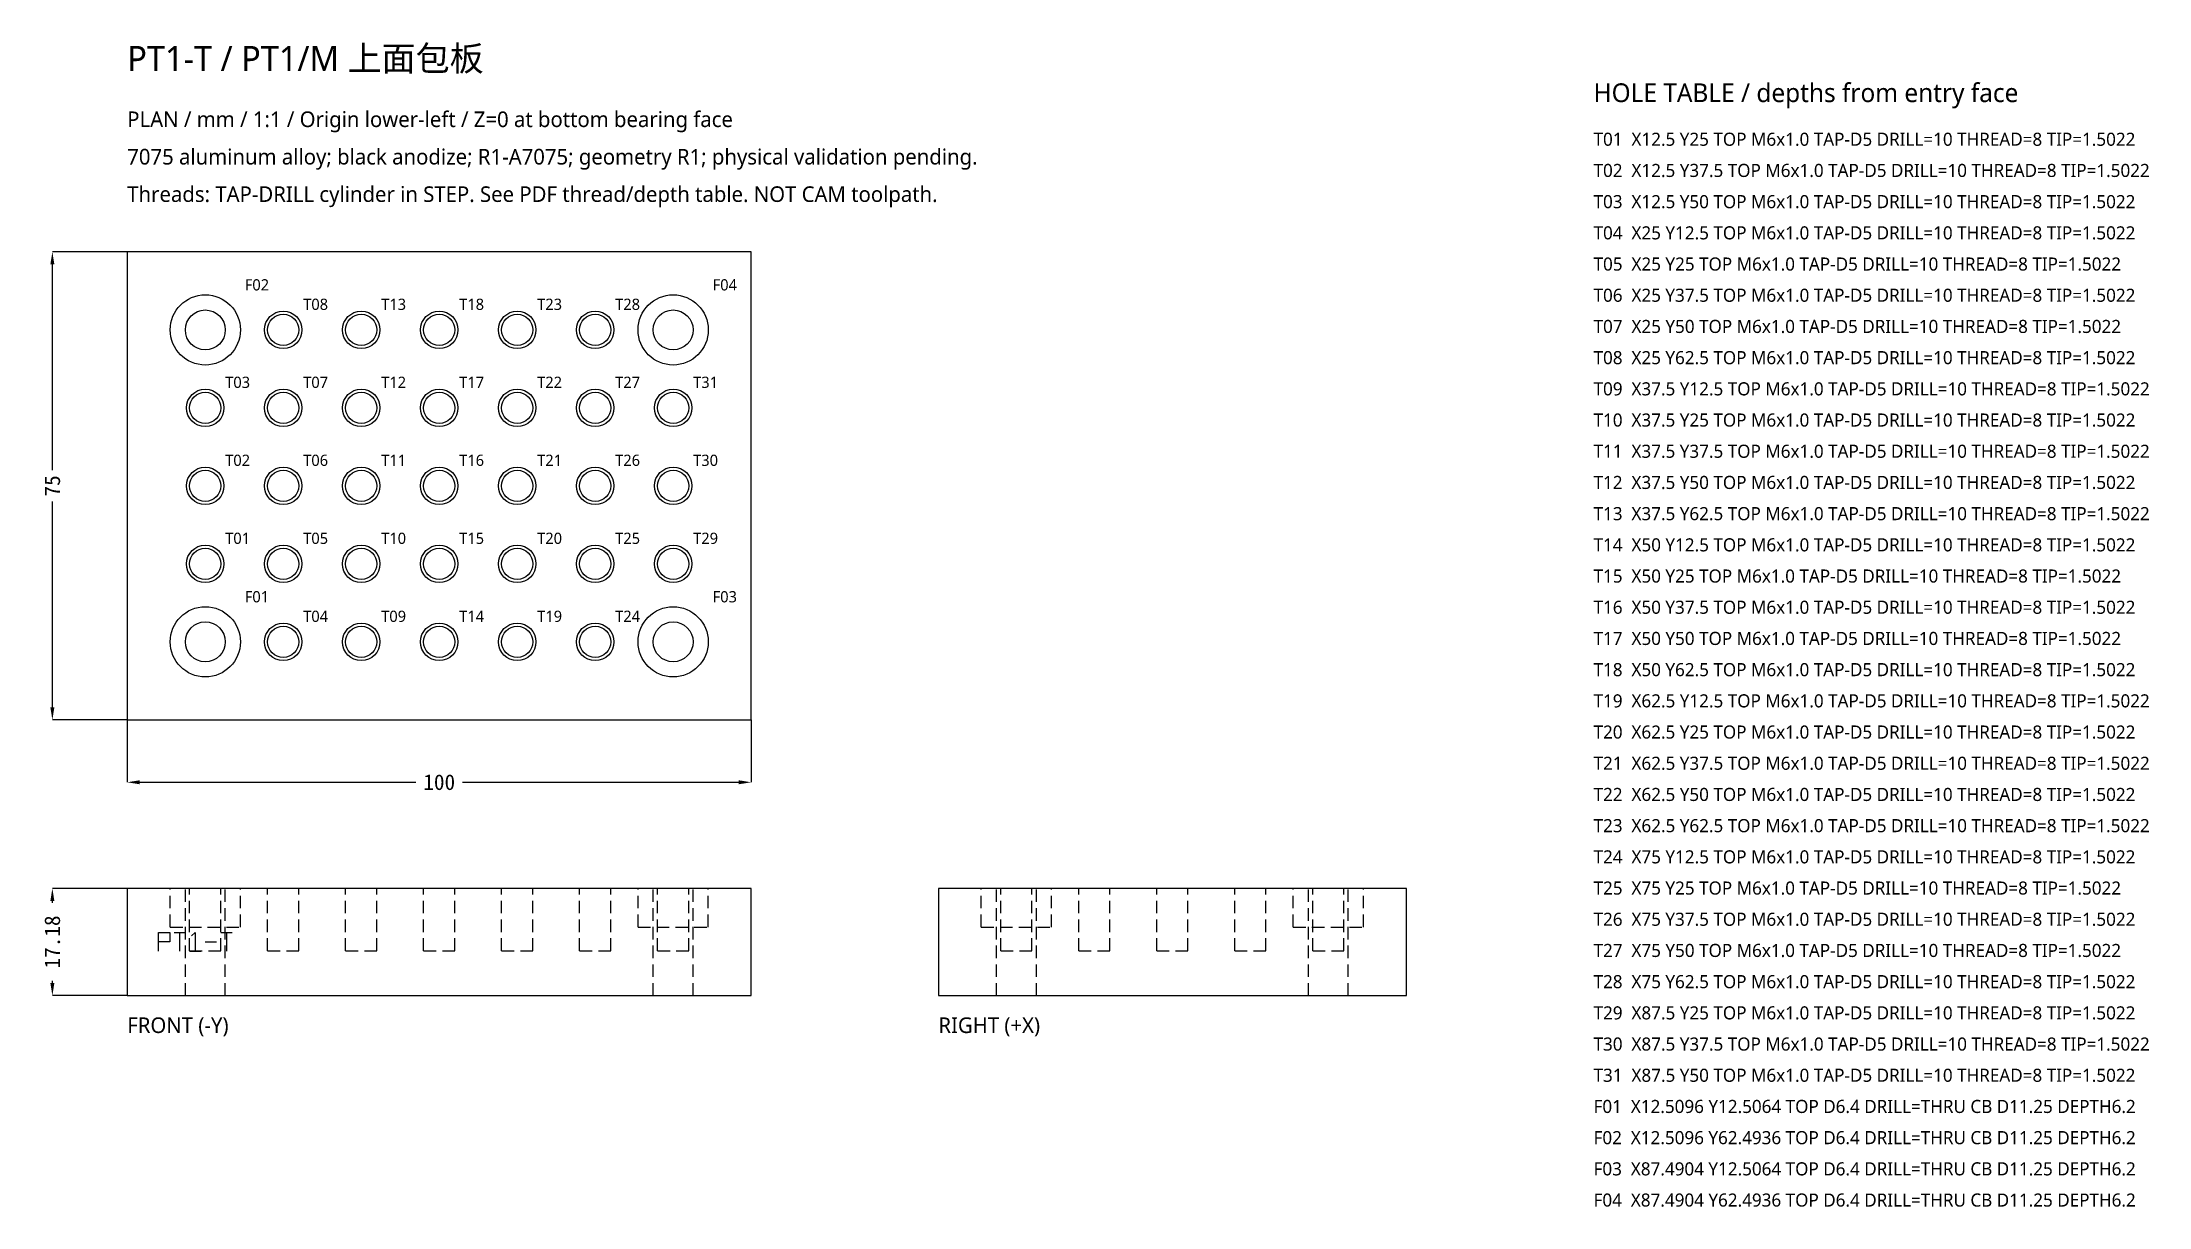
# Model space of a CAD drawing. Header units: millimetres. Extents: x -14 to 324, y -78 to 109.
import ezdxf

# ---------------------------------------------------------------- set-up
doc = ezdxf.new("R2010")
doc.units = ezdxf.units.MM
doc.linetypes.add('ZZHIDDEN', pattern=[3, 2, -1])
for name, color, linetype in [('COUNTERBORE', 4, 'Continuous'), ('DIMENSIONS', 3, 'Continuous'), ('ENGRAVING', 5, 'Continuous'), ('HIDDEN', 8, 'ZZHIDDEN'), ('NOTES', 7, 'Continuous'), ('OUTLINE', 7, 'Continuous'), ('THREAD_NOMINAL', 8, 'Continuous'), ('TOP_HOLES', 7, 'Continuous')]:
    doc.layers.add(name, color=color, linetype=linetype)
doc.styles.add('MSYH', font='msyh.ttc')
doc.dimstyles.get("Standard").update_dxf_attribs({"dimtxt": 2.5, "dimasz": 2.5, "dimexe": 1.25, "dimexo": 0.625, "dimtad": 1, "dimcen": 2.5, "dimazin": 3, "dimtfac": 1, "dimtmove": 0, "dimatfit": 3})

# ---------------------------------------------------------------- blocks, each defined once
blk = doc.blocks.new('_CLOSEDFILLED')
at = {"color": 0, "linetype": 'BYBLOCK'}
blk.add_solid([(-1, 0.16), (0, 0), (-1, -0.16)], dxfattribs=at)
blk = doc.blocks.new('*D1')
at = {"color": 3}
for p, q in [((0, 0), (0, -10)), ((100, 0), (100, -10)), ((2, -10), (46.25, -10)), ((53.75, -10), (98, -10))]:
    blk.add_line(p, q, dxfattribs=at)
at = {"layer": 'Defpoints'}
for p in [(0, 0), (100, 0), (0, -10)]:
    blk.add_point(p, dxfattribs=at)
at = {"layer": 'DIMENSIONS', "color": 3, "xscale": 2, "yscale": 2, "rotation": 180}
blk.add_blockref('_CLOSEDFILLED', (0, -10), dxfattribs=at)
at = {"layer": 'DIMENSIONS', "color": 3, "xscale": 2, "yscale": 2}
blk.add_blockref('_CLOSEDFILLED', (100, -10), dxfattribs=at)
at = {"layer": 'DIMENSIONS', "color": 3, "insert": (50, -10), "char_height": 2.5, "attachment_point": 5}
blk.add_mtext('100', dxfattribs=at)
blk = doc.blocks.new('*D2')
at = {"color": 3}
for p, q in [((0, 75), (-12, 75)), ((-12, 40), (-12, 73)), ((-12, 2), (-12, 35)), ((0, 0), (-12, 0))]:
    blk.add_line(p, q, dxfattribs=at)
at = {"layer": 'Defpoints'}
for p in [(0, 75), (-12, 0), (0, 0)]:
    blk.add_point(p, dxfattribs=at)
at = {"layer": 'DIMENSIONS', "color": 3, "xscale": 2, "yscale": 2}
for p, rotation in [((-12, 75), 90), ((-12, 0), 270)]:
    blk.add_blockref('_CLOSEDFILLED', p, dxfattribs=dict(at, rotation=rotation))
at = {"layer": 'DIMENSIONS', "color": 3, "insert": (-12, 37.5), "char_height": 2.5, "attachment_point": 5, "rotation": 90}
blk.add_mtext('75', dxfattribs=at)
blk = doc.blocks.new('*D3')
at = {"color": 3}
for p, q in [((0, -27), (-12, -27)), ((-12, -29.34), (-12, -29)), ((-12, -42.18), (-12, -41.84)), ((0, -44.18), (-12, -44.18))]:
    blk.add_line(p, q, dxfattribs=at)
at = {"layer": 'Defpoints'}
for p in [(0, -27), (-12, -44.18), (0, -44.18)]:
    blk.add_point(p, dxfattribs=at)
at = {"layer": 'DIMENSIONS', "color": 3, "xscale": 2, "yscale": 2}
for p, rotation in [((-12, -27), 90), ((-12, -44.18), 270)]:
    blk.add_blockref('_CLOSEDFILLED', p, dxfattribs=dict(at, rotation=rotation))
at = {"layer": 'DIMENSIONS', "color": 3, "insert": (-12, -35.59), "char_height": 2.5, "attachment_point": 5, "rotation": 90}
blk.add_mtext('17.18', dxfattribs=at)

msp = doc.modelspace()

# ---------------------------------------------------------------- linework, layer by layer
at = {"layer": 'COUNTERBORE'}
for centre in [(12.5096, 62.4936), (87.4904, 62.4936), (12.5096, 12.5064), (87.4904, 12.5064)]:
    msp.add_circle(centre, 5.625, dxfattribs=at)
at = {"layer": 'ENGRAVING'}
for p, q in [((5, -37.09), (5, -34.09)), ((5, -34.09), (6.8, -34.09)), ((6.8, -35.59), (5, -35.59)), ((6.8, -34.09), (6.8, -35.59)), ((7.5, -34.09), (9.3, -34.09)), ((8.4, -34.09), (8.4, -37.09)), ((10, -37.09), (11.8, -37.09)), ((10.3, -34.59), (10.9, -34.09)), ((10.9, -34.09), (10.9, -37.09)), ((12.5, -35.59), (14.3, -35.59)), ((15, -34.09), (16.8, -34.09)), ((15.9, -34.09), (15.9, -37.09))]:
    msp.add_line(p, q, dxfattribs=at)
at = {"layer": 'HIDDEN'}
for p, q in [((6.8846, -33.2), (6.8846, -27)), ((9.3096, -44.18), (9.3096, -27)), ((10, -37), (10, -27)), ((15, -37), (15, -27)), ((15.7096, -44.18), (15.7096, -27)), ((18.1346, -33.2), (18.1346, -27)), ((22.5, -37), (22.5, -27)), ((27.5, -37), (27.5, -27)), ((35, -37), (35, -27)), ((40, -37), (40, -27)), ((47.5, -37), (47.5, -27)), ((52.5, -37), (52.5, -27)), ((60, -37), (60, -27)), ((65, -37), (65, -27)), ((72.5, -37), (72.5, -27)), ((77.5, -37), (77.5, -27)), ((81.8654, -33.2), (81.8654, -27)), ((84.2904, -44.18), (84.2904, -27)), ((85, -37), (85, -27)), ((90, -37), (90, -27)), ((90.6904, -44.18), (90.6904, -27)), ((93.1154, -33.2), (93.1154, -27)), ((136.8814, -33.2), (136.8814, -27)), ((139.3064, -44.18), (139.3064, -27)), ((140, -37), (140, -27)), ((145, -37), (145, -27)), ((145.7064, -44.18), (145.7064, -27)), ((148.1314, -33.2), (148.1314, -27)), ((152.5, -37), (152.5, -27)), ((157.5, -37), (157.5, -27)), ((165, -37), (165, -27)), ((170, -37), (170, -27)), ((177.5, -37), (177.5, -27)), ((182.5, -37), (182.5, -27)), ((186.8686, -33.2), (186.8686, -27)), ((189.2936, -44.18), (189.2936, -27)), ((190, -37), (190, -27)), ((195, -37), (195, -27)), ((195.6936, -44.18), (195.6936, -27)), ((198.1186, -33.2), (198.1186, -27)), ((6.8846, -33.2), (18.1346, -33.2)), ((81.8654, -33.2), (93.1154, -33.2)), ((136.8814, -33.2), (148.1314, -33.2)), ((186.8686, -33.2), (198.1186, -33.2)), ((10, -37), (15, -37)), ((22.5, -37), (27.5, -37)), ((35, -37), (40, -37)), ((47.5, -37), (52.5, -37)), ((60, -37), (65, -37)), ((72.5, -37), (77.5, -37)), ((85, -37), (90, -37)), ((140, -37), (145, -37)), ((152.5, -37), (157.5, -37)), ((165, -37), (170, -37)), ((177.5, -37), (182.5, -37)), ((190, -37), (195, -37))]:
    msp.add_line(p, q, dxfattribs=at)
at = {"layer": 'OUTLINE'}
for points in [[(0, 0), (100, 0), (100, 75), (0, 75)], [(0, -44.18), (100, -44.18), (100, -27), (0, -27)], [(130, -44.18), (205, -44.18), (205, -27), (130, -27)]]:
    msp.add_lwpolyline(points, close=True, dxfattribs=at)
at = {"layer": 'THREAD_NOMINAL'}
for centre in [(25, 62.5), (37.5, 62.5), (50, 62.5), (62.5, 62.5), (75, 62.5), (12.5, 50), (25, 50), (37.5, 50), (50, 50), (62.5, 50), (75, 50), (87.5, 50), (12.5, 37.5), (25, 37.5), (37.5, 37.5), (50, 37.5), (62.5, 37.5), (75, 37.5), (87.5, 37.5), (12.5, 25), (25, 25), (37.5, 25), (50, 25), (62.5, 25), (75, 25), (87.5, 25), (25, 12.5), (37.5, 12.5), (50, 12.5), (62.5, 12.5), (75, 12.5)]:
    msp.add_circle(centre, 3, dxfattribs=at)
at = {"layer": 'TOP_HOLES'}
for centre, radius in [((12.5096, 62.4936), 3.2), ((25, 62.5), 2.5), ((37.5, 62.5), 2.5), ((50, 62.5), 2.5), ((62.5, 62.5), 2.5), ((75, 62.5), 2.5), ((87.4904, 62.4936), 3.2), ((12.5, 50), 2.5), ((25, 50), 2.5), ((37.5, 50), 2.5), ((50, 50), 2.5), ((62.5, 50), 2.5), ((75, 50), 2.5), ((87.5, 50), 2.5), ((12.5, 37.5), 2.5), ((25, 37.5), 2.5), ((37.5, 37.5), 2.5), ((50, 37.5), 2.5), ((62.5, 37.5), 2.5), ((75, 37.5), 2.5), ((87.5, 37.5), 2.5), ((12.5, 25), 2.5), ((25, 25), 2.5), ((37.5, 25), 2.5), ((50, 25), 2.5), ((62.5, 25), 2.5), ((75, 25), 2.5), ((87.5, 25), 2.5), ((12.5096, 12.5064), 3.2), ((25, 12.5), 2.5), ((37.5, 12.5), 2.5), ((50, 12.5), 2.5), ((62.5, 12.5), 2.5), ((75, 12.5), 2.5), ((87.4904, 12.5064), 3.2)]:
    msp.add_circle(centre, radius, dxfattribs=at)

# ---------------------------------------------------------------- texts
at = {"layer": 'NOTES', "style": 'MSYH'}
for s, height, p in [('PT1-T / PT1/M 上面包板', 4, (0, 104)), ('HOLE TABLE / depths from entry face', 3, (235, 99)), ('PLAN / mm / 1:1 / Origin lower-left / Z=0 at bottom bearing face', 2.5, (0, 95)), ('7075 aluminum alloy; black anodize; R1-A7075; geometry R1; physical validation pending.', 2.5, (0, 89)), ('T01  X12.5 Y25 TOP M6x1.0 TAP-D5 DRILL=10 THREAD=8 TIP=1.5022', 2.1, (235, 92)), ('T02  X12.5 Y37.5 TOP M6x1.0 TAP-D5 DRILL=10 THREAD=8 TIP=1.5022', 2.1, (235, 87)), ('Threads: TAP-DRILL cylinder in STEP. See PDF thread/depth table. NOT CAM toolpath.', 2.5, (0, 83)), ('T03  X12.5 Y50 TOP M6x1.0 TAP-D5 DRILL=10 THREAD=8 TIP=1.5022', 2.1, (235, 82)), ('T04  X25 Y12.5 TOP M6x1.0 TAP-D5 DRILL=10 THREAD=8 TIP=1.5022', 2.1, (235, 77)), ('T05  X25 Y25 TOP M6x1.0 TAP-D5 DRILL=10 THREAD=8 TIP=1.5022', 2.1, (235, 72)), ('T06  X25 Y37.5 TOP M6x1.0 TAP-D5 DRILL=10 THREAD=8 TIP=1.5022', 2.1, (235, 67)), ('T07  X25 Y50 TOP M6x1.0 TAP-D5 DRILL=10 THREAD=8 TIP=1.5022', 2.1, (235, 62)), ('T08  X25 Y62.5 TOP M6x1.0 TAP-D5 DRILL=10 THREAD=8 TIP=1.5022', 2.1, (235, 57)), ('T09  X37.5 Y12.5 TOP M6x1.0 TAP-D5 DRILL=10 THREAD=8 TIP=1.5022', 2.1, (235, 52)), ('T10  X37.5 Y25 TOP M6x1.0 TAP-D5 DRILL=10 THREAD=8 TIP=1.5022', 2.1, (235, 47)), ('T11  X37.5 Y37.5 TOP M6x1.0 TAP-D5 DRILL=10 THREAD=8 TIP=1.5022', 2.1, (235, 42)), ('T12  X37.5 Y50 TOP M6x1.0 TAP-D5 DRILL=10 THREAD=8 TIP=1.5022', 2.1, (235, 37)), ('T13  X37.5 Y62.5 TOP M6x1.0 TAP-D5 DRILL=10 THREAD=8 TIP=1.5022', 2.1, (235, 32)), ('T14  X50 Y12.5 TOP M6x1.0 TAP-D5 DRILL=10 THREAD=8 TIP=1.5022', 2.1, (235, 27)), ('T15  X50 Y25 TOP M6x1.0 TAP-D5 DRILL=10 THREAD=8 TIP=1.5022', 2.1, (235, 22)), ('T16  X50 Y37.5 TOP M6x1.0 TAP-D5 DRILL=10 THREAD=8 TIP=1.5022', 2.1, (235, 17)), ('T17  X50 Y50 TOP M6x1.0 TAP-D5 DRILL=10 THREAD=8 TIP=1.5022', 2.1, (235, 12)), ('T18  X50 Y62.5 TOP M6x1.0 TAP-D5 DRILL=10 THREAD=8 TIP=1.5022', 2.1, (235, 7)), ('T19  X62.5 Y12.5 TOP M6x1.0 TAP-D5 DRILL=10 THREAD=8 TIP=1.5022', 2.1, (235, 2)), ('T20  X62.5 Y25 TOP M6x1.0 TAP-D5 DRILL=10 THREAD=8 TIP=1.5022', 2.1, (235, -3)), ('T21  X62.5 Y37.5 TOP M6x1.0 TAP-D5 DRILL=10 THREAD=8 TIP=1.5022', 2.1, (235, -8)), ('T22  X62.5 Y50 TOP M6x1.0 TAP-D5 DRILL=10 THREAD=8 TIP=1.5022', 2.1, (235, -13)), ('T23  X62.5 Y62.5 TOP M6x1.0 TAP-D5 DRILL=10 THREAD=8 TIP=1.5022', 2.1, (235, -18)), ('T24  X75 Y12.5 TOP M6x1.0 TAP-D5 DRILL=10 THREAD=8 TIP=1.5022', 2.1, (235, -23)), ('T25  X75 Y25 TOP M6x1.0 TAP-D5 DRILL=10 THREAD=8 TIP=1.5022', 2.1, (235, -28)), ('T26  X75 Y37.5 TOP M6x1.0 TAP-D5 DRILL=10 THREAD=8 TIP=1.5022', 2.1, (235, -33)), ('T27  X75 Y50 TOP M6x1.0 TAP-D5 DRILL=10 THREAD=8 TIP=1.5022', 2.1, (235, -38)), ('T28  X75 Y62.5 TOP M6x1.0 TAP-D5 DRILL=10 THREAD=8 TIP=1.5022', 2.1, (235, -43)), ('T29  X87.5 Y25 TOP M6x1.0 TAP-D5 DRILL=10 THREAD=8 TIP=1.5022', 2.1, (235, -48)), ('FRONT (-Y)', 2.5, (0, -50.18)), ('RIGHT (+X)', 2.5, (130, -50.18)), ('T30  X87.5 Y37.5 TOP M6x1.0 TAP-D5 DRILL=10 THREAD=8 TIP=1.5022', 2.1, (235, -53)), ('T31  X87.5 Y50 TOP M6x1.0 TAP-D5 DRILL=10 THREAD=8 TIP=1.5022', 2.1, (235, -58)), ('F01  X12.5096 Y12.5064 TOP D6.4 DRILL=THRU CB D11.25 DEPTH6.2', 2.1, (235, -63)), ('F02  X12.5096 Y62.4936 TOP D6.4 DRILL=THRU CB D11.25 DEPTH6.2', 2.1, (235, -68)), ('F03  X87.4904 Y12.5064 TOP D6.4 DRILL=THRU CB D11.25 DEPTH6.2', 2.1, (235, -73)), ('F04  X87.4904 Y62.4936 TOP D6.4 DRILL=THRU CB D11.25 DEPTH6.2', 2.1, (235, -78))]:
    msp.add_text(s, height=height, dxfattribs=at).set_placement(p)
at = {"layer": 'TOP_HOLES', "style": 'MSYH'}
for s, p in [('F02', (18.8346, 68.8186)), ('F04', (93.8154, 68.8186)), ('T08', (28.2, 65.7)), ('T13', (40.7, 65.7)), ('T18', (53.2, 65.7)), ('T23', (65.7, 65.7)), ('T28', (78.2, 65.7)), ('T03', (15.7, 53.2)), ('T07', (28.2, 53.2)), ('T12', (40.7, 53.2)), ('T17', (53.2, 53.2)), ('T22', (65.7, 53.2)), ('T27', (78.2, 53.2)), ('T31', (90.7, 53.2)), ('T02', (15.7, 40.7)), ('T06', (28.2, 40.7)), ('T11', (40.7, 40.7)), ('T16', (53.2, 40.7)), ('T21', (65.7, 40.7)), ('T26', (78.2, 40.7)), ('T30', (90.7, 40.7)), ('T01', (15.7, 28.2)), ('T05', (28.2, 28.2)), ('T10', (40.7, 28.2)), ('T15', (53.2, 28.2)), ('T20', (65.7, 28.2)), ('T25', (78.2, 28.2)), ('T29', (90.7, 28.2)), ('F01', (18.8346, 18.8314)), ('F03', (93.8154, 18.8314)), ('T04', (28.2, 15.7)), ('T09', (40.7, 15.7)), ('T14', (53.2, 15.7)), ('T19', (65.7, 15.7)), ('T24', (78.2, 15.7))]:
    msp.add_text(s, height=1.8, dxfattribs=at).set_placement(p)

# ---------------------------------------------------------------- dimensions: what is measured, and where the dimension line sits
at = {"layer": 'DIMENSIONS'}
for base, p1, p2, picture, middle in [((-12, 0), (0, 0), (0, 75), '*D2', (-12, 37.5)), ((-12, -44.18), (0, -44.18), (0, -27), '*D3', (-12, -35.59))]:
    dim = msp.add_linear_dim(base=base, p1=p1, p2=p2, angle=90, dimstyle='Standard', override={"dimtxt": 2.5, "dimasz": 2, "dimdec": 4, "dimdsep": 46, "dimclrd": 3, "dimclre": 3, "dimclrt": 3}, dxfattribs=at)
    dim.commit()
    dim.dimension.update_dxf_attribs({"geometry": picture, "text_midpoint": middle})
dim = msp.add_linear_dim(base=(0, -10), p1=(0, 0), p2=(100, 0), dimstyle='Standard', override={"dimtxt": 2.5, "dimasz": 2, "dimdec": 4, "dimdsep": 46, "dimclrd": 3, "dimclre": 3, "dimclrt": 3}, dxfattribs=at)
dim.commit()
dim.dimension.update_dxf_attribs({"geometry": '*D1', "text_midpoint": (50, -10)})

doc.saveas('drawing.dxf')
